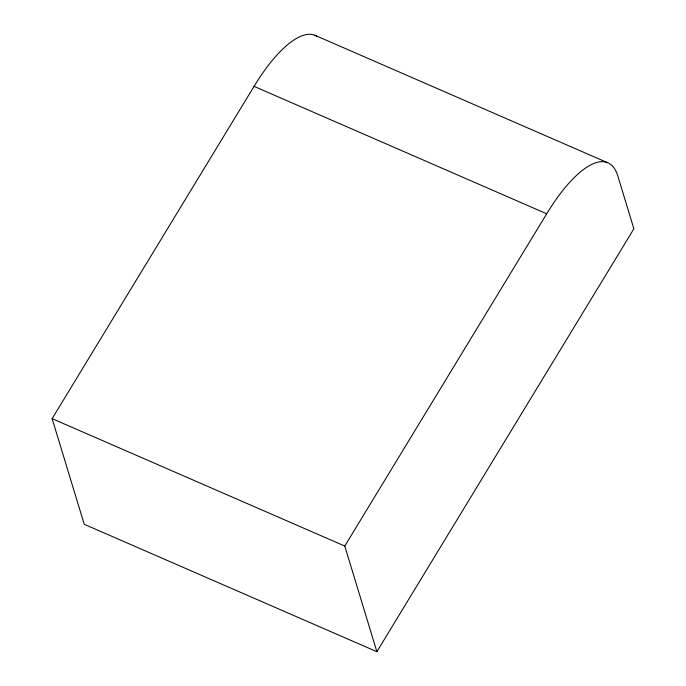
<?xml version="1.0" encoding="UTF-8"?>
<svg xmlns="http://www.w3.org/2000/svg" width="686" height="686" viewBox="0 0 686 686"><rect width="100%" height="100%" fill="white"/><g stroke="black" fill="none" stroke-linecap="round" stroke-linejoin="round"><path stroke-width="1.03" d="M376.88 651.7L344.775 546.056L546.699 213.775A113.164 38.562 -66.5 0 1 617.82 175.976L633.873 228.798L376.88 651.7L84.232 524.293L52.127 418.649L254.052 86.367A113.164 38.562 -66.5 0 1 317.515 36.684M314.84 35.252L607.487 162.659M254.052 86.367L546.699 213.775M52.127 418.649L344.775 546.056"/></g></svg>
